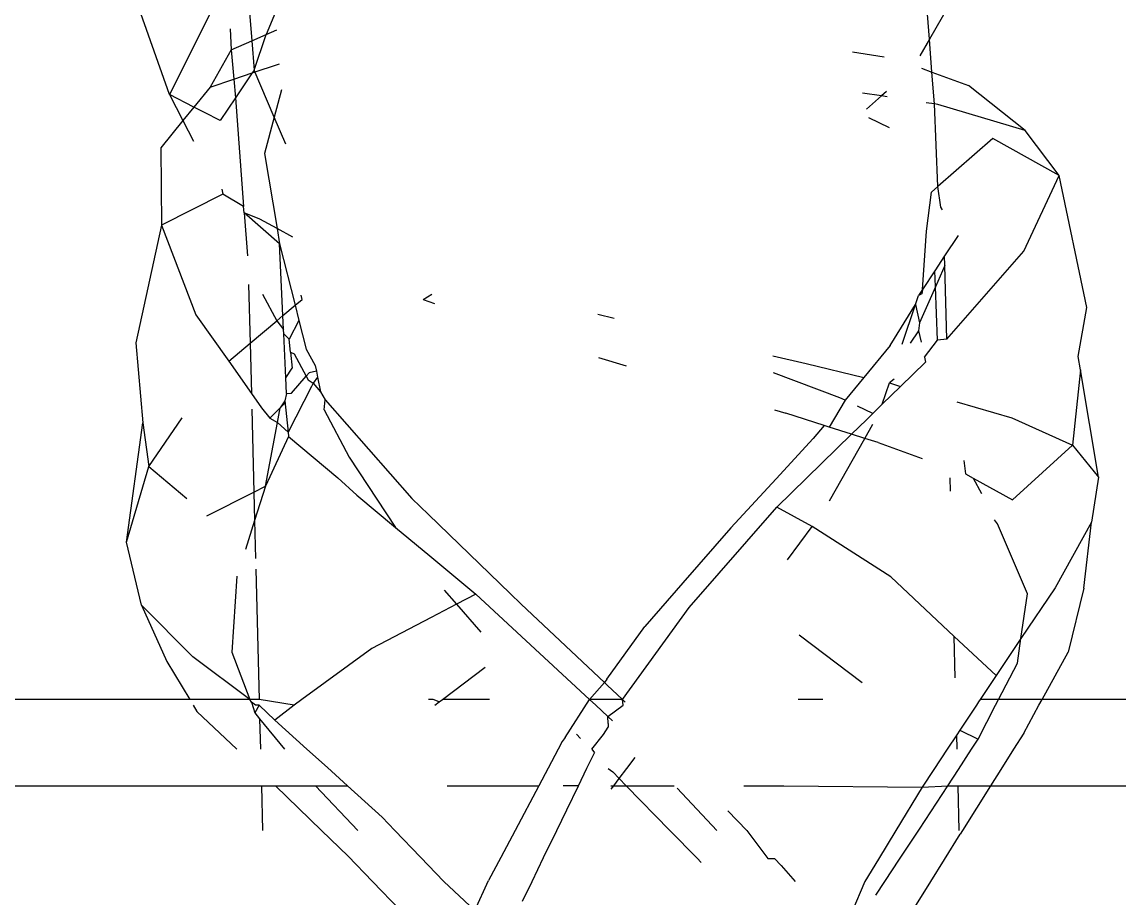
# Model space of a CAD drawing. Header units: inches. Extents: x 3324238 to 135265466, y -1036581 to 20094598.
# Drawn here: x 3354739.2512 to 3354739.6307, y -519086.468 to -519086.1649 of the extents above; entities that cross this region are included whole.
import ezdxf

# ---------------------------------------------------------------- set-up
doc = ezdxf.new("R2010")
doc.units = ezdxf.units.IN
doc.header["$MEASUREMENT"] = 0

msp = doc.modelspace()

# ---------------------------------------------------------------- linework, layer by layer
for p, q in [((3354739.56514, -519086.1708, 0.00267), (3354739.56166, -519086.12509, 0.00267)), ((3354739.32739, -519086.13997, 0.00267), (3354739.30223, -519086.18992, 0.00267)), ((3354739.57901, -519086.14688, 0.00267), (3354739.56514, -519086.1708, 0.00267)), ((3354739.30223, -519086.18992, 0.00267), (3354739.28867, -519086.15138, 0.00267)), ((3354739.32979, -519086.16019, 0.00267), (3354739.33074, -519086.17137, 0.00267)), ((3354739.33899, -519086.16147, 0.00267), (3354739.33576, -519086.16917, 0.00267)), ((3354739.32325, -519086.16725, 0.00267), (3354739.32357, -519086.17452, 0.00267)), ((3354739.33074, -519086.17137, 0.00267), (3354739.33576, -519086.16917, 0.00267)), ((3354739.33161, -519086.18151, 0.00267), (3354739.33576, -519086.16917, 0.00267)), ((3354739.33576, -519086.16917, 0.00267), (3354739.33946, -519086.16754, 0.00267)), ((3354739.32357, -519086.17452, 0.00267), (3354739.33074, -519086.17137, 0.00267)), ((3354739.33074, -519086.17137, 0.00267), (3354739.33161, -519086.18151, 0.00267)), ((3354739.56514, -519086.1708, 0.00267), (3354739.56181, -519086.17655, 0.00267)), ((3354739.56601, -519086.18219, 0.00267), (3354739.56514, -519086.1708, 0.00267)), ((3354739.32357, -519086.17452, 0.00267), (3354739.31634, -519086.1874, 0.00267)), ((3354739.32357, -519086.17452, 0.00267), (3354739.32457, -519086.18465, 0.00267)), ((3354739.54943, -519086.17706, 0.00267), (3354739.5385, -519086.17533, 0.00267)), ((3354739.33092, -519086.18252, 0.00267), (3354739.34036, -519086.17937, 0.00267)), ((3354739.33161, -519086.18151, 0.00267), (3354739.33092, -519086.18252, 0.00267)), ((3354739.3385, -519086.19782, 0.00267), (3354739.33161, -519086.18151, 0.00267)), ((3354739.5624, -519086.18085, 0.00267), (3354739.56601, -519086.18219, 0.00267)), ((3354739.31634, -519086.1874, 0.00267), (3354739.32457, -519086.18465, 0.00267)), ((3354739.32457, -519086.18465, 0.00267), (3354739.33092, -519086.18252, 0.00267)), ((3354739.32457, -519086.18465, 0.00267), (3354739.32507, -519086.19114, 0.00267)), ((3354739.33092, -519086.18252, 0.00267), (3354739.32507, -519086.19114, 0.00267)), ((3354739.56601, -519086.18219, 0.00267), (3354739.57865, -519086.18689, 0.00267)), ((3354739.56685, -519086.19324, 0.00267), (3354739.56601, -519086.18219, 0.00267)), ((3354739.31634, -519086.1874, 0.00267), (3354739.31073, -519086.1943, 0.00267)), ((3354739.34104, -519086.18838, 0.00267), (3354739.3385, -519086.19782, 0.00267)), ((3354739.55033, -519086.18891, 0.00267), (3354739.54855, -519086.19049, 0.00267)), ((3354739.59828, -519086.20239, 0.00267), (3354739.57865, -519086.18689, 0.00267)), ((3354739.30223, -519086.18992, 0.00267), (3354739.3069, -519086.199, 0.00267)), ((3354739.31073, -519086.1943, 0.00267), (3354739.30223, -519086.18992, 0.00267)), ((3354739.32507, -519086.19114, 0.00267), (3354739.31976, -519086.19895, 0.00267)), ((3354739.32507, -519086.19114, 0.00267), (3354739.32793, -519086.22867, 0.00267)), ((3354739.54855, -519086.19049, 0.00267), (3354739.54203, -519086.18951, 0.00267)), ((3354739.54855, -519086.19049, 0.00267), (3354739.54341, -519086.19502, 0.00267)), ((3354739.55048, -519086.19078, 0.00267), (3354739.54855, -519086.19049, 0.00267)), ((3354739.56685, -519086.19324, 0.00267), (3354739.56406, -519086.19282, 0.00267)), ((3354739.31073, -519086.1943, 0.00267), (3354739.3069, -519086.199, 0.00267)), ((3354739.31436, -519086.19615, 0.00267), (3354739.31073, -519086.1943, 0.00267)), ((3354739.31976, -519086.19895, 0.00267), (3354739.31436, -519086.19615, 0.00267)), ((3354739.56808, -519086.19342, 0.00267), (3354739.56685, -519086.19324, 0.00267)), ((3354739.56808, -519086.22179, 0.00267), (3354739.56685, -519086.19324, 0.00267)), ((3354739.59828, -519086.20239, 0.00267), (3354739.56808, -519086.19342, 0.00267)), ((3354739.3069, -519086.199, 0.00267), (3354739.29926, -519086.20838, 0.00267)), ((3354739.3069, -519086.199, 0.00267), (3354739.31057, -519086.20615, 0.00267)), ((3354739.3385, -519086.19782, 0.00267), (3354739.33513, -519086.21037, 0.00267)), ((3354739.34248, -519086.20721, 0.00267), (3354739.3385, -519086.19782, 0.00267)), ((3354739.55129, -519086.2015, 0.00267), (3354739.54416, -519086.19803, 0.00267)), ((3354739.61002, -519086.21795, 0.00267), (3354739.59828, -519086.20239, 0.00267)), ((3354739.58707, -519086.20522, 0.00267), (3354739.56808, -519086.22179, 0.00267)), ((3354739.61002, -519086.21795, 0.00267), (3354739.58707, -519086.20522, 0.00267)), ((3354739.29926, -519086.20838, 0.00267), (3354739.29956, -519086.2352, 0.00267)), ((3354739.33513, -519086.21037, 0.00267), (3354739.33949, -519086.23637, 0.00267)), ((3354739.59774, -519086.24416, 0.00267), (3354739.61002, -519086.21795, 0.00267)), ((3354739.61961, -519086.26363, 0.00267), (3354739.61002, -519086.21795, 0.00267)), ((3354739.32034, -519086.22268, 0.00267), (3354739.32074, -519086.22447, 0.00267)), ((3354739.56583, -519086.22374, 0.00267), (3354739.56808, -519086.22179, 0.00267)), ((3354739.56808, -519086.22179, 0.00267), (3354739.56583, -519086.22374, 0.00267)), ((3354739.56907, -519086.22897, 0.00267), (3354739.56808, -519086.22179, 0.00267)), ((3354739.32074, -519086.22447, 0.00267), (3354739.29956, -519086.2352, 0.00267)), ((3354739.32793, -519086.22867, 0.00267), (3354739.32074, -519086.22447, 0.00267)), ((3354739.56415, -519086.23723, 0.00267), (3354739.56583, -519086.22374, 0.00267)), ((3354739.3281, -519086.2309, 0.00267), (3354739.32793, -519086.22867, 0.00267)), ((3354739.34038, -519086.24163, 0.00267), (3354739.3281, -519086.2309, 0.00267)), ((3354739.33358, -519086.23314, 0.00267), (3354739.3281, -519086.2309, 0.00267)), ((3354739.3281, -519086.2309, 0.00267), (3354739.32924, -519086.24583, 0.00267)), ((3354739.56964, -519086.22988, 0.00267), (3354739.56907, -519086.22897, 0.00267)), ((3354739.33949, -519086.23637, 0.00267), (3354739.33358, -519086.23314, 0.00267)), ((3354739.29956, -519086.2352, 0.00267), (3354739.29058, -519086.27585, 0.00267)), ((3354739.29956, -519086.2352, 0.00267), (3354739.31141, -519086.26621, 0.00267)), ((3354739.33949, -519086.23637, 0.00267), (3354739.34038, -519086.24163, 0.00267)), ((3354739.34493, -519086.23935, 0.00267), (3354739.33949, -519086.23637, 0.00267)), ((3354739.56272, -519086.25746, 0.00267), (3354739.56415, -519086.23723, 0.00267)), ((3354739.34151, -519086.26647, 0.00267), (3354739.34038, -519086.24163, 0.00267)), ((3354739.34038, -519086.24163, 0.00267), (3354739.34574, -519086.26292, 0.00267)), ((3354739.57512, -519086.23873, 0.00267), (3354739.5704, -519086.24585, 0.00267)), ((3354739.5704, -519086.24585, 0.00267), (3354739.56698, -519086.25102, 0.00267)), ((3354739.57049, -519086.24914, 0.00267), (3354739.5704, -519086.24585, 0.00267)), ((3354739.57113, -519086.27461, 0.00267), (3354739.59774, -519086.24416, 0.00267)), ((3354739.57049, -519086.24914, 0.00267), (3354739.56721, -519086.25651, 0.00267)), ((3354739.57113, -519086.27461, 0.00267), (3354739.57049, -519086.24914, 0.00267)), ((3354739.56698, -519086.25102, 0.00267), (3354739.56272, -519086.25746, 0.00267)), ((3354739.56721, -519086.25651, 0.00267), (3354739.56698, -519086.25102, 0.00267)), ((3354739.32965, -519086.25576, 0.00267), (3354739.33017, -519086.27602, 0.00267)), ((3354739.56272, -519086.25746, 0.00267), (3354739.56137, -519086.2595, 0.00267)), ((3354739.56721, -519086.25651, 0.00267), (3354739.56165, -519086.26902, 0.00267)), ((3354739.56272, -519086.25746, 0.00267), (3354739.56257, -519086.25899, 0.00267)), ((3354739.56798, -519086.27497, 0.00267), (3354739.56721, -519086.25651, 0.00267)), ((3354739.33449, -519086.25906, 0.00267), (3354739.33938, -519086.26827, 0.00267)), ((3354739.34574, -519086.26292, 0.00267), (3354739.34813, -519086.26091, 0.00267)), ((3354739.34813, -519086.26091, 0.00267), (3354739.34783, -519086.25941, 0.00267)), ((3354739.39003, -519086.26087, 0.00267), (3354739.39304, -519086.25901, 0.00267)), ((3354739.39003, -519086.26087, 0.00267), (3354739.39389, -519086.26227, 0.00267)), ((3354739.56032, -519086.26262, 0.00267), (3354739.56137, -519086.2595, 0.00267)), ((3354739.56257, -519086.25899, 0.00267), (3354739.56137, -519086.2595, 0.00267)), ((3354739.34151, -519086.26647, 0.00267), (3354739.34574, -519086.26292, 0.00267)), ((3354739.34574, -519086.26292, 0.00267), (3354739.34707, -519086.26822, 0.00267)), ((3354739.55152, -519086.27685, 0.00267), (3354739.56032, -519086.26262, 0.00267)), ((3354739.55574, -519086.27637, 0.00267), (3354739.56032, -519086.26262, 0.00267)), ((3354739.56032, -519086.26262, 0.00267), (3354739.56165, -519086.26902, 0.00267)), ((3354739.61659, -519086.28068, 0.00267), (3354739.61961, -519086.26363, 0.00267)), ((3354739.31141, -519086.26621, 0.00267), (3354739.32275, -519086.28226, 0.00267)), ((3354739.33017, -519086.27602, 0.00267), (3354739.33938, -519086.26827, 0.00267)), ((3354739.33938, -519086.26827, 0.00267), (3354739.34151, -519086.26647, 0.00267)), ((3354739.33938, -519086.26827, 0.00267), (3354739.34173, -519086.27129, 0.00267)), ((3354739.34173, -519086.27129, 0.00267), (3354739.34151, -519086.26647, 0.00267)), ((3354739.34707, -519086.26822, 0.00267), (3354739.34369, -519086.2746, 0.00267)), ((3354739.34707, -519086.26822, 0.00267), (3354739.34957, -519086.27811, 0.00267)), ((3354739.45041, -519086.26599, 0.00267), (3354739.45613, -519086.26737, 0.00267)), ((3354739.3418, -519086.27283, 0.00267), (3354739.34173, -519086.27129, 0.00267)), ((3354739.56139, -519086.2718, 0.00267), (3354739.55852, -519086.27605, 0.00267)), ((3354739.56165, -519086.26902, 0.00267), (3354739.56139, -519086.2718, 0.00267)), ((3354739.56139, -519086.2718, 0.00267), (3354739.56223, -519086.27563, 0.00267)), ((3354739.29058, -519086.27585, 0.00267), (3354739.29303, -519086.30358, 0.00267)), ((3354739.32275, -519086.28226, 0.00267), (3354739.33017, -519086.27602, 0.00267)), ((3354739.33017, -519086.27602, 0.00267), (3354739.33061, -519086.29339, 0.00267)), ((3354739.3425, -519086.28799, 0.00267), (3354739.3418, -519086.27283, 0.00267)), ((3354739.34369, -519086.2746, 0.00267), (3354739.3418, -519086.27283, 0.00267)), ((3354739.34415, -519086.27913, 0.00267), (3354739.34369, -519086.2746, 0.00267)), ((3354739.56338, -519086.28084, 0.00267), (3354739.56798, -519086.27497, 0.00267)), ((3354739.57113, -519086.27461, 0.00267), (3354739.56798, -519086.27497, 0.00267)), ((3354739.34415, -519086.27913, 0.00267), (3354739.34471, -519086.28467, 0.00267)), ((3354739.34415, -519086.27913, 0.00267), (3354739.34543, -519086.27966, 0.00267)), ((3354739.34543, -519086.27966, 0.00267), (3354739.34956, -519086.28743, 0.00267)), ((3354739.34957, -519086.27811, 0.00267), (3354739.3527, -519086.28379, 0.00267)), ((3354739.51103, -519086.28035, 0.00267), (3354739.52256, -519086.28304, 0.00267)), ((3354739.55152, -519086.27685, 0.00267), (3354739.54241, -519086.28789, 0.00267)), ((3354739.32275, -519086.28226, 0.00267), (3354739.33061, -519086.29339, 0.00267)), ((3354739.3527, -519086.28379, 0.00267), (3354739.35309, -519086.28574, 0.00267)), ((3354739.46041, -519086.28392, 0.00267), (3354739.45079, -519086.28107, 0.00267)), ((3354739.52256, -519086.28304, 0.00267), (3354739.54241, -519086.28789, 0.00267)), ((3354739.55511, -519086.291, 0.00267), (3354739.56375, -519086.28256, 0.00267)), ((3354739.56338, -519086.28084, 0.00267), (3354739.56375, -519086.28256, 0.00267)), ((3354739.61736, -519086.28527, 0.00267), (3354739.61659, -519086.28068, 0.00267)), ((3354739.3425, -519086.28799, 0.00267), (3354739.34471, -519086.28467, 0.00267)), ((3354739.34451, -519086.29328, 0.00267), (3354739.34956, -519086.28743, 0.00267)), ((3354739.35058, -519086.28624, 0.00267), (3354739.34956, -519086.28743, 0.00267)), ((3354739.34956, -519086.28743, 0.00267), (3354739.3502, -519086.28865, 0.00267)), ((3354739.35309, -519086.28574, 0.00267), (3354739.35058, -519086.28624, 0.00267)), ((3354739.35349, -519086.28775, 0.00267), (3354739.35195, -519086.28989, 0.00267)), ((3354739.35309, -519086.28574, 0.00267), (3354739.35349, -519086.28775, 0.00267)), ((3354739.35349, -519086.28775, 0.00267), (3354739.35451, -519086.29288, 0.00267)), ((3354739.53418, -519086.29487, 0.00267), (3354739.51118, -519086.28629, 0.00267)), ((3354739.54241, -519086.28789, 0.00267), (3354739.53596, -519086.29572, 0.00267)), ((3354739.61736, -519086.28527, 0.00267), (3354739.61465, -519086.31135, 0.00267)), ((3354739.62357, -519086.32243, 0.00267), (3354739.61736, -519086.28527, 0.00267)), ((3354739.34274, -519086.29337, 0.00267), (3354739.3425, -519086.28799, 0.00267)), ((3354739.35144, -519086.29099, 0.00267), (3354739.34336, -519086.30686, 0.00267)), ((3354739.3502, -519086.28865, 0.00267), (3354739.35195, -519086.28989, 0.00267)), ((3354739.35195, -519086.28989, 0.00267), (3354739.35144, -519086.29099, 0.00267)), ((3354739.35195, -519086.28989, 0.00267), (3354739.35451, -519086.29288, 0.00267)), ((3354739.54879, -519086.29717, 0.00267), (3354739.55128, -519086.28973, 0.00267)), ((3354739.54879, -519086.29717, 0.00267), (3354739.55511, -519086.291, 0.00267)), ((3354739.553, -519086.28846, 0.00267), (3354739.55128, -519086.28973, 0.00267)), ((3354739.55128, -519086.28973, 0.00267), (3354739.55511, -519086.291, 0.00267)), ((3354739.33061, -519086.29339, 0.00267), (3354739.33413, -519086.29837, 0.00267)), ((3354739.34274, -519086.29337, 0.00267), (3354739.34215, -519086.29602, 0.00267)), ((3354739.34274, -519086.29337, 0.00267), (3354739.34451, -519086.29328, 0.00267)), ((3354739.35451, -519086.29288, 0.00267), (3354739.35612, -519086.29559, 0.00267)), ((3354739.53596, -519086.29572, 0.00267), (3354739.53418, -519086.29487, 0.00267)), ((3354739.33075, -519086.2988, 0.00267), (3354739.33147, -519086.32753, 0.00267)), ((3354739.33413, -519086.29837, 0.00267), (3354739.33702, -519086.30196, 0.00267)), ((3354739.34056, -519086.29839, 0.00267), (3354739.33702, -519086.30196, 0.00267)), ((3354739.33962, -519086.30342, 0.00267), (3354739.34056, -519086.29839, 0.00267)), ((3354739.34215, -519086.29602, 0.00267), (3354739.34056, -519086.29839, 0.00267)), ((3354739.34056, -519086.29839, 0.00267), (3354739.34192, -519086.29701, 0.00267)), ((3354739.34192, -519086.29701, 0.00267), (3354739.34215, -519086.29602, 0.00267)), ((3354739.34215, -519086.29602, 0.00267), (3354739.34336, -519086.30686, 0.00267)), ((3354739.35576, -519086.29912, 0.00267), (3354739.35612, -519086.29559, 0.00267)), ((3354739.35576, -519086.29912, 0.00267), (3354739.36443, -519086.31544, 0.00267)), ((3354739.35612, -519086.29559, 0.00267), (3354739.38615, -519086.32972, 0.00267)), ((3354739.5115, -519086.29911, 0.00267), (3354739.51543, -519086.30028, 0.00267)), ((3354739.53596, -519086.29572, 0.00267), (3354739.53044, -519086.30503, 0.00267)), ((3354739.54556, -519086.30033, 0.00267), (3354739.54029, -519086.2978, 0.00267)), ((3354739.54556, -519086.30033, 0.00267), (3354739.54879, -519086.29717, 0.00267)), ((3354739.57461, -519086.29632, 0.00267), (3354739.59361, -519086.30182, 0.00267)), ((3354739.29512, -519086.31871, 0.00267), (3354739.30666, -519086.30185, 0.00267)), ((3354739.33702, -519086.30196, 0.00267), (3354739.33962, -519086.30342, 0.00267)), ((3354739.52873, -519086.30448, 0.00267), (3354739.51543, -519086.30028, 0.00267)), ((3354739.53823, -519086.30749, 0.00267), (3354739.54333, -519086.3025, 0.00267)), ((3354739.54333, -519086.3025, 0.00267), (3354739.54556, -519086.30033, 0.00267)), ((3354739.59361, -519086.30182, 0.00267), (3354739.61465, -519086.31135, 0.00267)), ((3354739.28738, -519086.34489, 0.00267), (3354739.29303, -519086.30358, 0.00267)), ((3354739.29303, -519086.30358, 0.00267), (3354739.29512, -519086.31871, 0.00267)), ((3354739.3355, -519086.3255, 0.00267), (3354739.33962, -519086.30342, 0.00267)), ((3354739.33962, -519086.30342, 0.00267), (3354739.34336, -519086.30686, 0.00267)), ((3354739.34336, -519086.30686, 0.00267), (3354739.34343, -519086.30834, 0.00267)), ((3354739.52873, -519086.30448, 0.00267), (3354739.52497, -519086.30904, 0.00267)), ((3354739.53044, -519086.30503, 0.00267), (3354739.52873, -519086.30448, 0.00267)), ((3354739.53823, -519086.30749, 0.00267), (3354739.53044, -519086.30503, 0.00267)), ((3354739.54283, -519086.30894, 0.00267), (3354739.54559, -519086.30407, 0.00267)), ((3354739.34343, -519086.30834, 0.00267), (3354739.3355, -519086.3255, 0.00267)), ((3354739.34343, -519086.30834, 0.00267), (3354739.3355, -519086.3255, 0.00267)), ((3354739.34343, -519086.30834, 0.00267), (3354739.36045, -519086.32258, 0.00267)), ((3354739.51211, -519086.32294, 0.00267), (3354739.52497, -519086.30904, 0.00267)), ((3354739.51235, -519086.33278, 0.00267), (3354739.53823, -519086.30749, 0.00267)), ((3354739.53059, -519086.33061, 0.00267), (3354739.54283, -519086.30894, 0.00267)), ((3354739.54283, -519086.30894, 0.00267), (3354739.53823, -519086.30749, 0.00267)), ((3354739.54739, -519086.31038, 0.00267), (3354739.54283, -519086.30894, 0.00267)), ((3354739.54739, -519086.31038, 0.00267), (3354739.56266, -519086.31592, 0.00267)), ((3354739.59393, -519086.3302, 0.00267), (3354739.61465, -519086.31135, 0.00267)), ((3354739.61465, -519086.31135, 0.00267), (3354739.62357, -519086.32243, 0.00267)), ((3354739.36443, -519086.31544, 0.00267), (3354739.38044, -519086.33977, 0.00267)), ((3354739.57704, -519086.31656, 0.00267), (3354739.5776, -519086.32118, 0.00267)), ((3354739.28738, -519086.34489, 0.00267), (3354739.29512, -519086.31871, 0.00267)), ((3354739.29512, -519086.31871, 0.00267), (3354739.30826, -519086.32974, 0.00267)), ((3354739.5776, -519086.32118, 0.00267), (3354739.58029, -519086.32267, 0.00267)), ((3354739.33147, -519086.32753, 0.00267), (3354739.3355, -519086.3255, 0.00267)), ((3354739.3355, -519086.3255, 0.00267), (3354739.33172, -519086.33737, 0.00267)), ((3354739.36045, -519086.32258, 0.00267), (3354739.36703, -519086.32863, 0.00267)), ((3354739.4964, -519086.3399, 0.00267), (3354739.51211, -519086.32294, 0.00267)), ((3354739.57246, -519086.32722, 0.00267), (3354739.57235, -519086.32264, 0.00267)), ((3354739.58029, -519086.32267, 0.00267), (3354739.59393, -519086.3302, 0.00267)), ((3354739.58029, -519086.32267, 0.00267), (3354739.58314, -519086.32801, 0.00267)), ((3354739.62357, -519086.32243, 0.00267), (3354739.62126, -519086.3379, 0.00267)), ((3354739.31516, -519086.33574, 0.00267), (3354739.33147, -519086.32753, 0.00267)), ((3354739.33147, -519086.32753, 0.00267), (3354739.33172, -519086.33737, 0.00267)), ((3354739.36703, -519086.32863, 0.00267), (3354739.38044, -519086.33977, 0.00267)), ((3354739.38615, -519086.32972, 0.00267), (3354739.39192, -519086.33531, 0.00267)), ((3354739.48202, -519086.36742, 0.00267), (3354739.51235, -519086.33278, 0.00267)), ((3354739.52459, -519086.33947, 0.00267), (3354739.51235, -519086.33278, 0.00267)), ((3354739.39192, -519086.33531, 0.00267), (3354739.42016, -519086.36267, 0.00267)), ((3354739.58871, -519086.3385, 0.00267), (3354739.58762, -519086.33719, 0.00267)), ((3354739.33172, -519086.33737, 0.00267), (3354739.32853, -519086.3474, 0.00267)), ((3354739.33172, -519086.33737, 0.00267), (3354739.33205, -519086.35047, 0.00267)), ((3354739.38044, -519086.33977, 0.00267), (3354739.39228, -519086.34961, 0.00267)), ((3354739.4964, -519086.3399, 0.00267), (3354739.47983, -519086.35895, 0.00267)), ((3354739.516, -519086.35098, 0.00267), (3354739.52459, -519086.33947, 0.00267)), ((3354739.55176, -519086.35691, 0.00267), (3354739.52459, -519086.33947, 0.00267)), ((3354739.59901, -519086.36274, 0.00267), (3354739.58871, -519086.3385, 0.00267)), ((3354739.62126, -519086.3379, 0.00267), (3354739.6086, -519086.36061, 0.00267)), ((3354739.61851, -519086.36082, 0.00267), (3354739.62126, -519086.3379, 0.00267)), ((3354739.29264, -519086.36666, 0.00267), (3354739.28738, -519086.34489, 0.00267)), ((3354739.39228, -519086.34961, 0.00267), (3354739.40823, -519086.36286, 0.00267)), ((3354739.33215, -519086.35424, 0.00267), (3354739.33329, -519086.3993, 0.00267)), ((3354739.32557, -519086.35666, 0.00267), (3354739.32379, -519086.38293, 0.00267)), ((3354739.47983, -519086.35895, 0.00267), (3354739.46674, -519086.374, 0.00267)), ((3354739.57374, -519086.37751, 0.00267), (3354739.55176, -519086.35691, 0.00267)), ((3354739.39724, -519086.36142, 0.00267), (3354739.40153, -519086.36636, 0.00267)), ((3354739.40823, -519086.36286, 0.00267), (3354739.40153, -519086.36636, 0.00267)), ((3354739.40823, -519086.36286, 0.00267), (3354739.42404, -519086.3775, 0.00267)), ((3354739.42016, -519086.36267, 0.00267), (3354739.42393, -519086.36632, 0.00267)), ((3354739.6086, -519086.36061, 0.00267), (3354739.59681, -519086.37817, 0.00267)), ((3354739.59681, -519086.37817, 0.00267), (3354739.59901, -519086.36274, 0.00267)), ((3354739.61851, -519086.36082, 0.00267), (3354739.61311, -519086.3829, 0.00267)), ((3354739.29264, -519086.36666, 0.00267), (3354739.30137, -519086.38611, 0.00267)), ((3354739.31033, -519086.38455, 0.00267), (3354739.29264, -519086.36666, 0.00267)), ((3354739.40153, -519086.36636, 0.00267), (3354739.39282, -519086.3709, 0.00267)), ((3354739.40153, -519086.36636, 0.00267), (3354739.40993, -519086.37605, 0.00267)), ((3354739.42393, -519086.36632, 0.00267), (3354739.45275, -519086.39348, 0.00267)), ((3354739.45894, -519086.39931, 0.00267), (3354739.48202, -519086.36742, 0.00267)), ((3354739.39282, -519086.3709, 0.00267), (3354739.37225, -519086.38163, 0.00267)), ((3354739.45361, -519086.39229, 0.00267), (3354739.46674, -519086.374, 0.00267)), ((3354739.42404, -519086.3775, 0.00267), (3354739.44758, -519086.39931, 0.00267)), ((3354739.52008, -519086.37691, 0.00267), (3354739.54182, -519086.39347, 0.00267)), ((3354739.5741, -519086.39178, 0.00267), (3354739.57374, -519086.37751, 0.00267)), ((3354739.58817, -519086.39104, 0.00267), (3354739.57374, -519086.37751, 0.00267)), ((3354739.59681, -519086.37817, 0.00267), (3354739.58817, -519086.39104, 0.00267)), ((3354739.59559, -519086.38672, 0.00267), (3354739.59681, -519086.37817, 0.00267)), ((3354739.37225, -519086.38163, 0.00267), (3354739.34802, -519086.3993, 0.00267)), ((3354739.30137, -519086.38611, 0.00267), (3354739.30928, -519086.3993, 0.00267)), ((3354739.33003, -519086.3993, 0.00267), (3354739.31033, -519086.38455, 0.00267)), ((3354739.32379, -519086.38293, 0.00267), (3354739.33003, -519086.3993, 0.00267)), ((3354739.6041, -519086.39932, 0.00267), (3354739.61311, -519086.3829, 0.00267)), ((3354739.39668, -519086.3993, 0.00267), (3354739.41149, -519086.38817, 0.00267)), ((3354739.58907, -519086.39932, 0.00267), (3354739.59559, -519086.38672, 0.00267)), ((3354739.44758, -519086.39931, 0.00267), (3354739.45275, -519086.39348, 0.00267)), ((3354739.45361, -519086.39229, 0.00267), (3354739.45275, -519086.39348, 0.00267)), ((3354739.45275, -519086.39348, 0.00267), (3354739.45366, -519086.39434, 0.00267)), ((3354739.58817, -519086.39104, 0.00267), (3354739.58269, -519086.39932, 0.00267)), ((3354739.45366, -519086.39434, 0.00267), (3354739.45894, -519086.39931, 0.00267)), ((3354739.30928, -519086.3993, 0.00267), (3354737.55293, -519086.39918, 0.00267)), ((3354739.33003, -519086.3993, 0.00267), (3354739.30928, -519086.3993, 0.00267)), ((3354739.31045, -519086.40126, 0.00267), (3354739.31176, -519086.40343, 0.00267)), ((3354739.3307, -519086.40026, 0.00267), (3354739.33003, -519086.3993, 0.00267)), ((3354739.33329, -519086.3993, 0.00267), (3354739.33003, -519086.3993, 0.00267)), ((3354739.3307, -519086.40026, 0.00267), (3354739.33178, -519086.40388, 0.00267)), ((3354739.332, -519086.40126, 0.00267), (3354739.3307, -519086.40026, 0.00267)), ((3354739.33334, -519086.40126, 0.00267), (3354739.33178, -519086.40388, 0.00267)), ((3354739.33334, -519086.40126, 0.00267), (3354739.332, -519086.40126, 0.00267)), ((3354739.34545, -519086.40126, 0.00267), (3354739.33329, -519086.3993, 0.00267)), ((3354739.33868, -519086.40641, 0.00267), (3354739.33334, -519086.40126, 0.00267)), ((3354739.34545, -519086.40126, 0.00267), (3354739.33868, -519086.40641, 0.00267)), ((3354739.34802, -519086.3993, 0.00267), (3354739.34545, -519086.40126, 0.00267)), ((3354739.39354, -519086.3993, 0.00267), (3354739.39189, -519086.3993, 0.00267)), ((3354739.39561, -519086.40011, 0.00267), (3354739.39354, -519086.3993, 0.00267)), ((3354739.39407, -519086.40126, 0.00267), (3354739.39561, -519086.40011, 0.00267)), ((3354739.39561, -519086.40011, 0.00267), (3354739.39668, -519086.3993, 0.00267)), ((3354739.41293, -519086.3993, 0.00267), (3354739.39668, -519086.3993, 0.00267)), ((3354739.43914, -519086.41245, 0.00267), (3354739.44758, -519086.39931, 0.00267)), ((3354739.45379, -519086.39931, 0.00267), (3354739.44758, -519086.39931, 0.00267)), ((3354739.4497, -519086.40127, 0.00267), (3354739.44758, -519086.39931, 0.00267)), ((3354739.4497, -519086.40127, 0.00267), (3354739.45394, -519086.4052, 0.00267)), ((3354739.45894, -519086.39931, 0.00267), (3354739.45379, -519086.39931, 0.00267)), ((3354739.45394, -519086.4052, 0.00267), (3354739.45918, -519086.40127, 0.00267)), ((3354739.45989, -519086.40021, 0.00267), (3354739.45894, -519086.39931, 0.00267)), ((3354739.45894, -519086.39931, 0.00267), (3354739.45989, -519086.40021, 0.00267)), ((3354739.45918, -519086.40127, 0.00267), (3354739.45894, -519086.39931, 0.00267)), ((3354739.52831, -519086.39931, 0.00267), (3354739.51978, -519086.39931, 0.00267)), ((3354739.5814, -519086.40128, 0.00267), (3354739.57564, -519086.40997, 0.00267)), ((3354739.58213, -519086.40016, 0.00267), (3354739.5814, -519086.40128, 0.00267)), ((3354739.58197, -519086.41303, 0.00267), (3354739.58805, -519086.40128, 0.00267)), ((3354739.58269, -519086.39932, 0.00267), (3354739.58213, -519086.40016, 0.00267)), ((3354739.58907, -519086.39932, 0.00267), (3354739.58269, -519086.39932, 0.00267)), ((3354739.58805, -519086.40128, 0.00267), (3354739.58907, -519086.39932, 0.00267)), ((3354739.6041, -519086.39932, 0.00267), (3354739.58907, -519086.39932, 0.00267)), ((3354739.59774, -519086.41091, 0.00267), (3354739.60302, -519086.40128, 0.00267)), ((3354739.60302, -519086.40128, 0.00267), (3354739.6041, -519086.39932, 0.00267)), ((3354741.45192, -519086.39944, 0.00267), (3354739.6041, -519086.39932, 0.00267)), ((3354739.31176, -519086.40343, 0.00267), (3354739.32559, -519086.41648, 0.00267)), ((3354739.33178, -519086.40388, 0.00267), (3354739.33346, -519086.40594, 0.00267)), ((3354739.454, -519086.40759, 0.00267), (3354739.45394, -519086.4052, 0.00267)), ((3354739.45394, -519086.4052, 0.00267), (3354739.45553, -519086.40667, 0.00267)), ((3354739.33346, -519086.40594, 0.00267), (3354739.34205, -519086.41648, 0.00267)), ((3354739.33346, -519086.40594, 0.00267), (3354739.33373, -519086.41648, 0.00267)), ((3354739.34983, -519086.41648, 0.00267), (3354739.33868, -519086.40641, 0.00267)), ((3354739.45237, -519086.41136, 0.00267), (3354739.45403, -519086.40889, 0.00267)), ((3354739.454, -519086.40759, 0.00267), (3354739.45403, -519086.40889, 0.00267)), ((3354739.43914, -519086.41245, 0.00267), (3354739.43813, -519086.41385, 0.00267)), ((3354739.44306, -519086.41133, 0.00267), (3354739.44442, -519086.41275, 0.00267)), ((3354739.44834, -519086.41649, 0.00267), (3354739.45237, -519086.41136, 0.00267)), ((3354739.5746, -519086.41155, 0.00267), (3354739.57132, -519086.4165, 0.00267)), ((3354739.57564, -519086.40997, 0.00267), (3354739.5746, -519086.41155, 0.00267)), ((3354739.57473, -519086.4165, 0.00267), (3354739.5746, -519086.41155, 0.00267)), ((3354739.57564, -519086.40997, 0.00267), (3354739.58197, -519086.41303, 0.00267)), ((3354739.57971, -519086.4165, 0.00267), (3354739.58197, -519086.41303, 0.00267)), ((3354739.59774, -519086.41091, 0.00267), (3354739.59423, -519086.4165, 0.00267)), ((3354739.35689, -519086.42286, 0.00267), (3354739.34983, -519086.41648, 0.00267)), ((3354739.43673, -519086.41649, 0.00267), (3354739.43324, -519086.42309, 0.00267)), ((3354739.43813, -519086.41385, 0.00267), (3354739.43673, -519086.41649, 0.00267)), ((3354739.44834, -519086.41649, 0.00267), (3354739.44925, -519086.41779, 0.00267)), ((3354739.57132, -519086.4165, 0.00267), (3354739.56671, -519086.42347, 0.00267)), ((3354739.57516, -519086.4235, 0.00267), (3354739.57971, -519086.4165, 0.00267)), ((3354739.59423, -519086.4165, 0.00267), (3354739.58981, -519086.42355, 0.00267)), ((3354739.44666, -519086.42312, 0.00267), (3354739.44925, -519086.41779, 0.00267)), ((3354739.46045, -519086.42316, 0.00267), (3354739.46331, -519086.41932, 0.00267)), ((3354739.36387, -519086.42917, 0.00267), (3354739.35689, -519086.42286, 0.00267)), ((3354739.43324, -519086.42309, 0.00267), (3354739.43003, -519086.42917, 0.00267)), ((3354739.44373, -519086.42917, 0.00267), (3354739.44666, -519086.42312, 0.00267)), ((3354739.45407, -519086.42315, 0.00267), (3354739.45558, -519086.42437, 0.00267)), ((3354739.45558, -519086.42437, 0.00267), (3354739.45783, -519086.42669, 0.00267)), ((3354739.45783, -519086.42669, 0.00267), (3354739.46045, -519086.42316, 0.00267)), ((3354739.56671, -519086.42347, 0.00267), (3354739.5626, -519086.42969, 0.00267)), ((3354739.57147, -519086.42918, 0.00267), (3354739.57516, -519086.4235, 0.00267)), ((3354739.58981, -519086.42355, 0.00267), (3354739.58628, -519086.42918, 0.00267)), ((3354739.45599, -519086.42917, 0.00267), (3354739.45783, -519086.42669, 0.00267)), ((3354739.45783, -519086.42669, 0.00267), (3354739.46026, -519086.42917, 0.00267)), ((3354737.54, -519086.42905, 0.00267), (3354739.33405, -519086.42916, 0.00267)), ((3354739.33405, -519086.42916, 0.00267), (3354739.33444, -519086.44462, 0.00267)), ((3354739.33405, -519086.42916, 0.00267), (3354739.33889, -519086.42916, 0.00267)), ((3354739.33889, -519086.42916, 0.00267), (3354739.35489, -519086.44462, 0.00267)), ((3354739.33889, -519086.42916, 0.00267), (3354739.3528, -519086.42917, 0.00267)), ((3354739.3528, -519086.42917, 0.00267), (3354739.36748, -519086.44462, 0.00267)), ((3354739.3528, -519086.42917, 0.00267), (3354739.36387, -519086.42917, 0.00267)), ((3354739.3759, -519086.44004, 0.00267), (3354739.36387, -519086.42917, 0.00267)), ((3354739.39827, -519086.42917, 0.00267), (3354739.43003, -519086.42917, 0.00267)), ((3354739.43003, -519086.42917, 0.00267), (3354739.42186, -519086.44462, 0.00267)), ((3354739.44373, -519086.42917, 0.00267), (3354739.4384, -519086.42917, 0.00267)), ((3354739.43972, -519086.43745, 0.00267), (3354739.44373, -519086.42917, 0.00267)), ((3354739.45494, -519086.42917, 0.00267), (3354739.45599, -519086.42917, 0.00267)), ((3354739.45511, -519086.43035, 0.00267), (3354739.45599, -519086.42917, 0.00267)), ((3354739.45599, -519086.42917, 0.00267), (3354739.46026, -519086.42917, 0.00267)), ((3354739.46026, -519086.42917, 0.00267), (3354739.47685, -519086.42917, 0.00267)), ((3354739.46026, -519086.42917, 0.00267), (3354739.47535, -519086.44462, 0.00267)), ((3354739.4779, -519086.42994, 0.00267), (3354739.4916, -519086.44463, 0.00267)), ((3354739.50089, -519086.42917, 0.00267), (3354739.5148, -519086.42918, 0.00267)), ((3354739.5148, -519086.42918, 0.00267), (3354739.5626, -519086.42969, 0.00267)), ((3354739.5626, -519086.42969, 0.00267), (3354739.55352, -519086.44463, 0.00267)), ((3354739.56168, -519086.44422, 0.00267), (3354739.57147, -519086.42918, 0.00267)), ((3354739.5626, -519086.42969, 0.00267), (3354739.57147, -519086.42918, 0.00267)), ((3354739.57147, -519086.42918, 0.00267), (3354739.57505, -519086.42918, 0.00267)), ((3354739.57544, -519086.44463, 0.00267), (3354739.57505, -519086.42918, 0.00267)), ((3354739.57505, -519086.42918, 0.00267), (3354739.58628, -519086.42918, 0.00267)), ((3354739.58628, -519086.42918, 0.00267), (3354739.5766, -519086.44463, 0.00267)), ((3354739.58628, -519086.42918, 0.00267), (3354741.45266, -519086.4293, 0.00267)), ((3354739.43624, -519086.44462, 0.00267), (3354739.43972, -519086.43745, 0.00267)), ((3354739.49544, -519086.43778, 0.00267), (3354739.502, -519086.44463, 0.00267)), ((3354739.38028, -519086.44462, 0.00267), (3354739.3759, -519086.44004, 0.00267)), ((3354739.35489, -519086.44462, 0.00267), (3354739.36407, -519086.45349, 0.00267)), ((3354739.38912, -519086.45386, 0.00267), (3354739.38028, -519086.44462, 0.00267)), ((3354739.42186, -519086.44462, 0.00267), (3354739.41691, -519086.45397, 0.00267)), ((3354739.43167, -519086.45403, 0.00267), (3354739.43624, -519086.44462, 0.00267)), ((3354739.47535, -519086.44462, 0.00267), (3354739.48476, -519086.45425, 0.00267)), ((3354739.502, -519086.44463, 0.00267), (3354739.50922, -519086.45435, 0.00267)), ((3354739.55352, -519086.44463, 0.00267), (3354739.54751, -519086.45451, 0.00267)), ((3354739.55484, -519086.45454, 0.00267), (3354739.56168, -519086.44422, 0.00267)), ((3354739.5704, -519086.45461, 0.00267), (3354739.57577, -519086.44595, 0.00267)), ((3354739.5766, -519086.44463, 0.00267), (3354739.57577, -519086.44595, 0.00267)), ((3354739.36407, -519086.45349, 0.00267), (3354739.3725, -519086.46225, 0.00267)), ((3354739.39714, -519086.46225, 0.00267), (3354739.38912, -519086.45386, 0.00267)), ((3354739.41691, -519086.45397, 0.00267), (3354739.41268, -519086.46197, 0.00267)), ((3354739.42769, -519086.46225, 0.00267), (3354739.43167, -519086.45403, 0.00267)), ((3354739.48476, -519086.45425, 0.00267), (3354739.48615, -519086.45568, 0.00267)), ((3354739.50922, -519086.45435, 0.00267), (3354739.5115, -519086.45436, 0.00267)), ((3354739.5115, -519086.45436, 0.00267), (3354739.51382, -519086.45675, 0.00267)), ((3354739.54751, -519086.45451, 0.00267), (3354739.5428, -519086.46226, 0.00267)), ((3354739.54972, -519086.46226, 0.00267), (3354739.55484, -519086.45454, 0.00267)), ((3354739.56566, -519086.46226, 0.00267), (3354739.5704, -519086.45461, 0.00267)), ((3354739.51382, -519086.45675, 0.00267), (3354739.51874, -519086.46226, 0.00267)), ((3354739.3725, -519086.46225, 0.00267), (3354739.38212, -519086.47224, 0.00267)), ((3354739.40788, -519086.47236, 0.00267), (3354739.39714, -519086.46225, 0.00267)), ((3354739.40788, -519086.47236, 0.00267), (3354739.41268, -519086.46197, 0.00267)), ((3354739.4244, -519086.46903, 0.00267), (3354739.42769, -519086.46225, 0.00267)), ((3354739.5428, -519086.46226, 0.00267), (3354739.53832, -519086.47294, 0.00267)), ((3354739.54658, -519086.46699, 0.00267), (3354739.54972, -519086.46226, 0.00267)), ((3354739.55897, -519086.47303, 0.00267), (3354739.56566, -519086.46226, 0.00267))]:
    msp.add_line(p, q)

doc.saveas('drawing.dxf')
